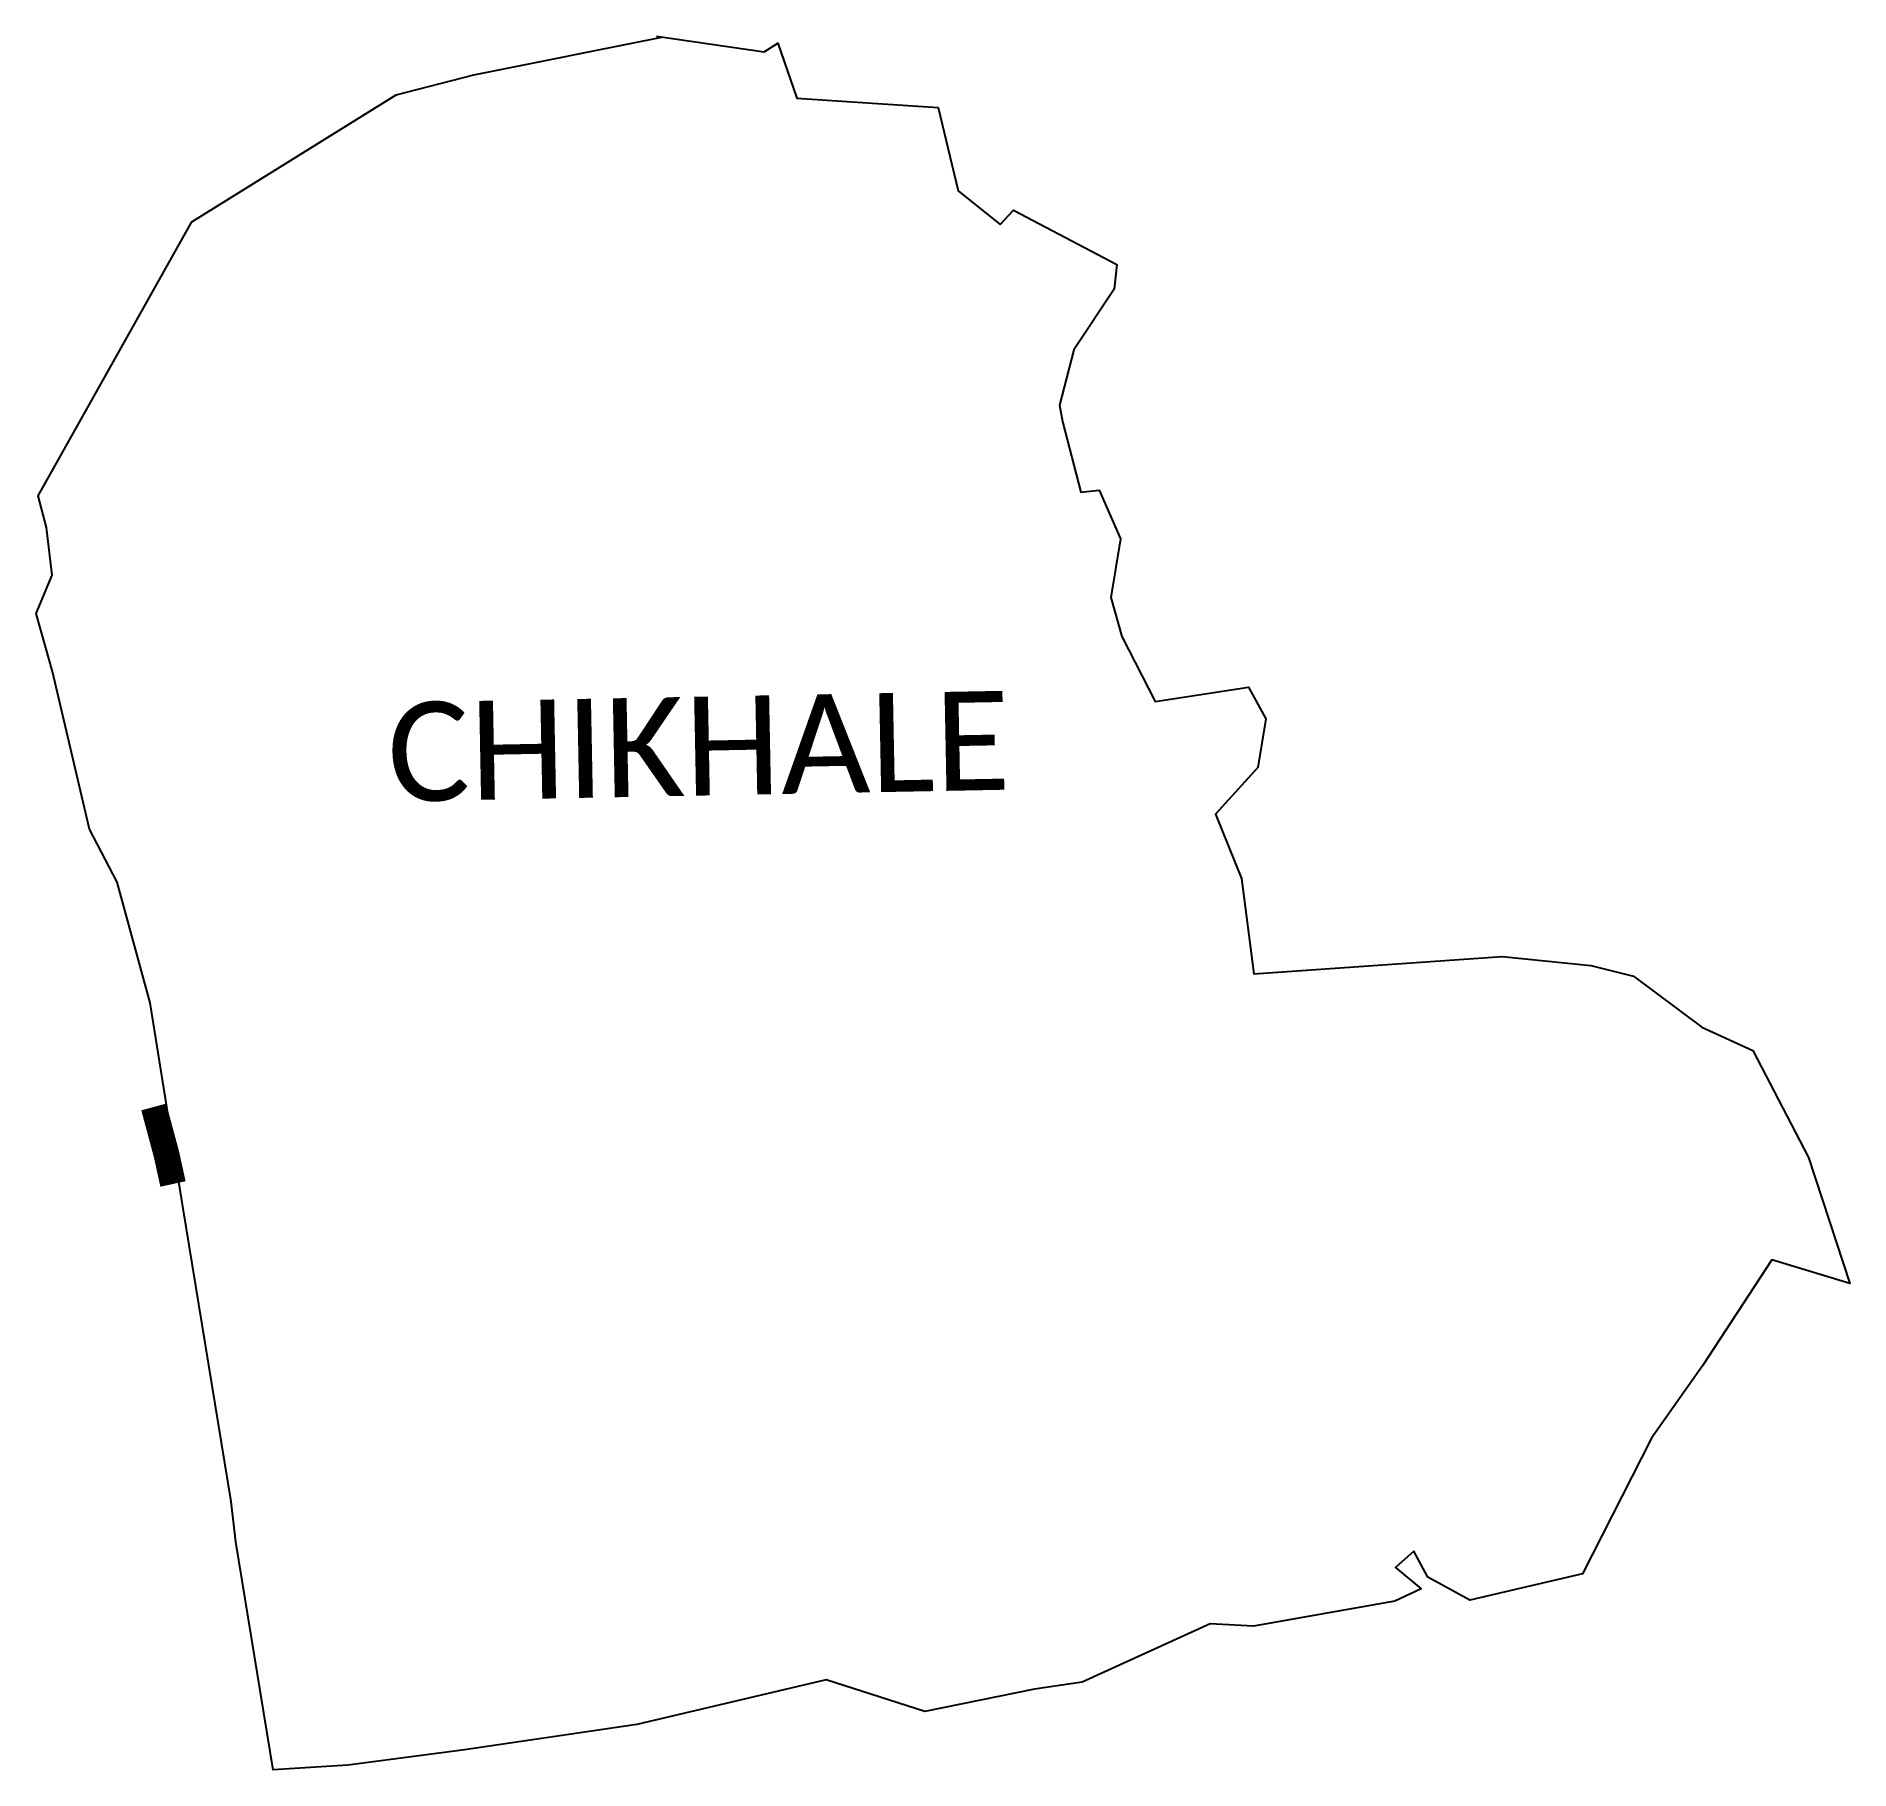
# Model space of a CAD drawing. Header units: metres. Extents: x 260571 to 264081, y 2217282 to 2220636.
import ezdxf

# ---------------------------------------------------------------- set-up
doc = ezdxf.new("R2010")
doc.units = ezdxf.units.M
doc.header["$MEASUREMENT"] = 0
for name, color, linetype in [('ARTIFICIALLY PROTECTED', 1, 'Continuous'), ('village', 3, 'Continuous'), ('VILLAGE NAME', 250, 'Continuous')]:
    doc.layers.add(name, color=color, linetype=linetype)
doc.styles.get("Standard").update_dxf_attribs({"font": 'arial.ttf'})

msp = doc.modelspace()

# ---------------------------------------------------------------- linework, layer by layer
at = {"layer": 'ARTIFICIALLY PROTECTED', "const_width": 50, "flags": 128}
msp.add_lwpolyline([(260798.4, 2218564.3), (260823, 2218472.8), (260835.6, 2218415.3)], dxfattribs=at)
at = {"layer": 'village'}
msp.add_lwpolyline([(261417.9, 2220561.6), (261781.5, 2220634.7)], dxfattribs=at)
at = {"layer": 'village', "color": 3}
for points in [[(261771.5, 2220636.1, 0), (261980.1, 2220605.9, 0), (262006.2, 2220622.5, 0), (262043, 2220516.1, 0), (262316.8, 2220498, 0), (262355.3, 2220336.9, 0), (262436.6, 2220271.8, 0), (262462.4, 2220299.4, 0), (262662.2, 2220194.6, 0), (262657.3, 2220146.5, 0), (262579.3, 2220029.3, 0), (262551.7, 2219922, 0), (262557.3, 2219890.9, 0), (262592.4, 2219753.7, 0), (262628, 2219758.1, 0), (262669.8, 2219663.5, 0), (262650.6, 2219550.3, 0), (262672, 2219474.9, 0), (262736.5, 2219348.9, 0), (262917.3, 2219376.5, 0), (262950.7, 2219315.2, 0), (262935.1, 2219221.3, 0), (262853.1, 2219130.8, 0), (262903.5, 2219006.2, 0)], [(262903.5, 2219006.2, 0), (262927.6, 2218822.2, 0), (263408.5, 2218855.4, 0), (263579.5, 2218837.8, 0), (263662.1, 2218817.2, 0), (263794.9, 2218718.4, 0), (263893.5, 2218673.3, 0), (264000.9, 2218466.6, 0), (264080.9, 2218223, 0), (263929.8, 2218268.4, 0), (263795.8, 2218063.7, 0), (263697.3, 2217923.5, 0), (263563.5, 2217660.7, 0), (263345.4, 2217610, 0), (263264.4, 2217654.4, 0), (263237.5, 2217704.7, 0), (263201.6, 2217673.3, 0), (263251.6, 2217631.6, 0), (263200.2, 2217608.2, 0), (262927, 2217559.4, 0), (262843.1, 2217564.3, 0), (262595, 2217451.5, 0), (262502.8, 2217437.6, 0), (262290.7, 2217394.5, 0), (262100.1, 2217455.5, 0), (261733.6, 2217369.1, 0), (261399.7, 2217320.3, 0), (261174.2, 2217290.4, 0), (261029.4, 2217281.8, 0), (260957.4, 2217722.7, 0), (260948.1, 2217800.6, 0), (260854.4, 2218372, 0), (260791.6, 2218766, 0), (260727.9, 2218999, 0), (260674.1, 2219102, 0), (260602.7, 2219406.9, 0), (260571, 2219519.3, 0), (260601.5, 2219593.5, 0), (260590.8, 2219685.9, 0), (260574.4, 2219746.7, 0), (260871.8, 2220277.1, 0), (261267.4, 2220522.8, 0), (261417.9, 2220561.6, 0)]]:
    msp.add_polyline3d(points, dxfattribs=at)

# ---------------------------------------------------------------- texts
at = {"layer": 'VILLAGE NAME', "insert": (261248.8, 2219346.6), "char_height": 191.456, "attachment_point": 1, "rotation": 1.1028}
msp.add_mtext_dynamic_manual_height_columns('{\\fCalibri|b0|i0|c0|p34;CHIKHALE}', width=161.46, gutter_width=957.3, heights=[0], dxfattribs=at)

doc.saveas('drawing.dxf')
